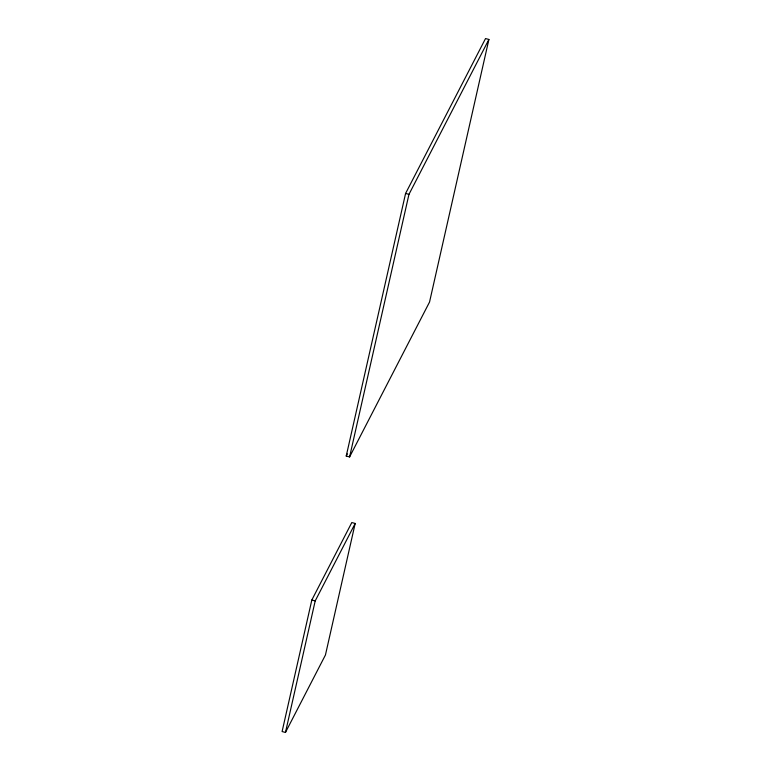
<?xml version="1.0" encoding="UTF-8"?>
<svg xmlns="http://www.w3.org/2000/svg" width="771" height="771" viewBox="0 0 771 771"><rect width="100%" height="100%" fill="white"/><g stroke="black" fill="none" stroke-linecap="round" stroke-linejoin="round"><path stroke-width="1.16" d="M311.831 599.992L282.099 731.534L285.463 732.45L325.439 655.003L355.171 523.461L351.807 522.545L311.831 599.992L315.204 600.908L355.171 523.461M346.227 456.037L405.585 193.444L485.537 38.55L488.901 39.466L429.543 302.049L349.591 456.943L346.227 456.037L347.335 453.897M285.463 732.45L315.204 600.908M349.591 456.943L408.958 194.359L488.901 39.466M405.585 193.444L408.958 194.359"/></g></svg>
